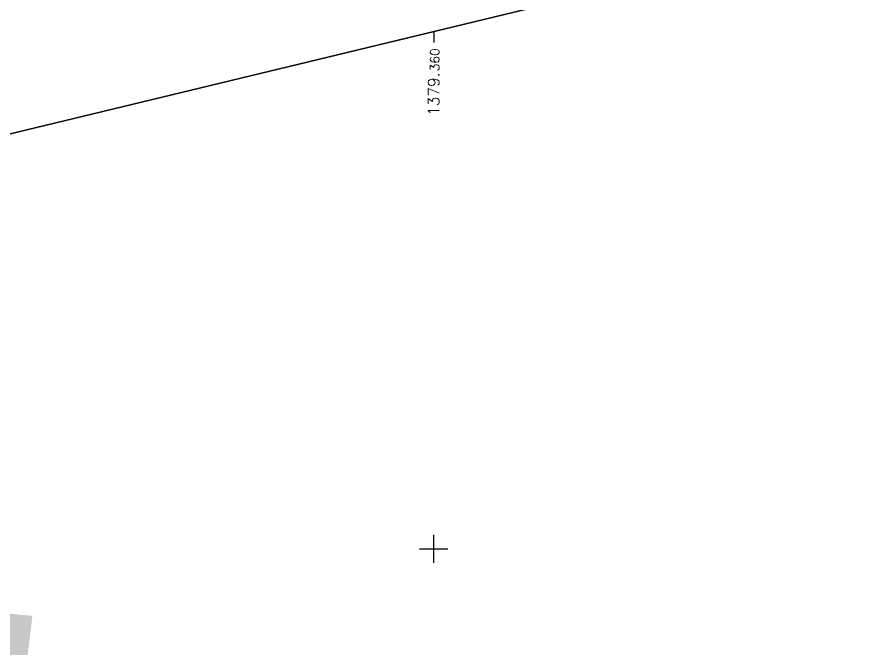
# Model space of a CAD drawing. Header units: metres. Extents: x 1379206 to 1379549, y 5225925 to 5226061.
# Drawn here: x 1379345.12 to 1379374.94, y 5225996.46 to 5226018.98 of the extents above; entities that cross this region are included whole.
import ezdxf
from ezdxf.enums import TextEntityAlignment as Align

# ---------------------------------------------------------------- set-up
doc = ezdxf.new("R2010")
doc.units = ezdxf.units.M
doc.header["$LTSCALE"] = 2
for name, color, linetype in [('BA_COMMERC', 7, 'Continuous'), ('CARTOUCHE', 7, 'Continuous'), ('Etat des Lieux', 7, 'Continuous')]:
    doc.layers.add(name, color=color, linetype=linetype)
doc.styles.get("Standard").update_dxf_attribs({"font": 'romans.shx'})

msp = doc.modelspace()

# ---------------------------------------------------------------- hatches: boundary and pattern name
at = {"layer": 'BA_COMMERC'}
msp.add_hatch(color=9, dxfattribs=at).paths.add_polyline_path([(1379326.387, 5226004.11), (1379326.101, 5226003.045), (1379325.205, 5225999.652), (1379325.835, 5225999.588), (1379327.066, 5225999.464), (1379329.367, 5225999.205), (1379329.371, 5225999.242), (1379335.777, 5225998.647), (1379335.771, 5225998.583), (1379342.016, 5225997.962), (1379345.681, 5225997.615), (1379345.38, 5225995.104), (1379345.423, 5225995.098), (1379345.036, 5225992.226), (1379344.677, 5225989.225), (1379344.658, 5225989.227), (1379344.49, 5225987.796), (1379344.366, 5225986.814), (1379345.837, 5225987.23), (1379352.618, 5225988.639), (1379370.919, 5225993.761), (1379394.965, 5226001.165), (1379399.888, 5226002.643), (1379408.119, 5226005.072), (1379407.795, 5226005.733), (1379412, 5226006.939), (1379412.658, 5226007.137), (1379412.602, 5226007.543), (1379412.498, 5226008.725), (1379412.073, 5226012.931), (1379411.697, 5226017.094), (1379414.682, 5226017.399), (1379414.89, 5226015.36), (1379415.039, 5226015.374), (1379415.092, 5226014.826), (1379415.022, 5226014.819), (1379415.183, 5226013.304), (1379415.213, 5226013.307), (1379415.274, 5226012.761), (1379415.154, 5226012.75), (1379415.325, 5226010.818), (1379415.444, 5226010.829), (1379415.5, 5226010.245), (1379415.361, 5226010.232), (1379415.502, 5226008.837), (1379415.641, 5226008.851), (1379415.694, 5226008.322), (1379415.867, 5226006.634), (1379415.91, 5226006.324), (1379415.715, 5226006.084), (1379414.908, 5226004.88), (1379414.74, 5226004.622), (1379414.463, 5226004.546), (1379412.845, 5226004.06), (1379412.067, 5226003.837), (1379412.568, 5226002.817), (1379412.596, 5226002.828), (1379412.674, 5226002.637), (1379411.671, 5226002.353), (1379408.377, 5226001.626), (1379407.751, 5226001.439), (1379406.808, 5226001.219), (1379406.201, 5226001.081), (1379406.206, 5226001.062), (1379405.447, 5226000.844), (1379405.361, 5226001.142), (1379403.626, 5226000.635), (1379403.654, 5226000.539), (1379403.464, 5226000.482), (1379400.664, 5225999.64), (1379400.484, 5225999.585), (1379400.455, 5225999.681), (1379398.724, 5225999.161), (1379398.815, 5225998.865), (1379398.061, 5225998.632), (1379398.019, 5225998.766), (1379397.022, 5225998.426), (1379394.253, 5225997.687), (1379393.388, 5225997.438), (1379393.395, 5225997.411), (1379393.183, 5225997.352), (1379392.334, 5225997.094), (1379392.047, 5225997.006), (1379392.069, 5225996.919), (1379391.08, 5225996.666), (1379387.181, 5225995.539), (1379386.401, 5225995.315), (1379382.499, 5225994.173), (1379382.076, 5225994.044), (1379381.312, 5225993.841), (1379377.887, 5225992.792), (1379377.409, 5225992.649), (1379376.553, 5225992.389), (1379375.652, 5225992.115), (1379375.562, 5225992.411), (1379372.882, 5225991.397), (1379372.782, 5225991.355), (1379372.083, 5225991.136), (1379372.129, 5225990.994), (1379371.801, 5225990.887), (1379371.351, 5225990.755), (1379367.884, 5225989.578), (1379367.617, 5225989.493), (1379367.629, 5225989.455), (1379367.219, 5225989.343), (1379362.992, 5225988.096), (1379361.915, 5225987.786), (1379361.882, 5225987.901), (1379361.544, 5225987.803), (1379360.762, 5225987.575), (1379360.438, 5225987.515), (1379360.416, 5225987.633), (1379359.585, 5225987.47), (1379358.002, 5225987.02), (1379356.279, 5225986.542), (1379356.35, 5225986.274), (1379356.122, 5225986.22), (1379356.137, 5225986.172), (1379355.635, 5225986.018), (1379354.671, 5225985.757), (1379354.413, 5225985.696), (1379354.435, 5225985.599), (1379353.78, 5225985.449), (1379353.758, 5225985.552), (1379348.531, 5225984.426), (1379347.733, 5225984.273), (1379347.725, 5225984.312), (1379347.391, 5225984.248), (1379347.311, 5225984.53), (1379346.653, 5225984.344), (1379343.115, 5225983.343), (1379342.536, 5225983.843), (1379342.504, 5225983.806), (1379342.444, 5225983.859), (1379342.476, 5225983.896), (1379341.757, 5225984.517), (1379341.725, 5225984.48), (1379341.665, 5225984.533), (1379341.697, 5225984.57), (1379341.116, 5225985.073), (1379341.195, 5225985.659), (1379341.512, 5225988.16), (1379341.858, 5225991.106), (1379341.818, 5225991.112), (1379341.829, 5225991.191), (1379341.869, 5225991.186), (1379342.049, 5225992.526), (1379342.01, 5225992.531), (1379342.02, 5225992.61), (1379342.06, 5225992.605), (1379342.337, 5225994.918), (1379341.727, 5225994.976), (1379333.056, 5225995.838), (1379332.507, 5225995.878), (1379332.513, 5225995.937), (1379332.078, 5225995.978), (1379332.071, 5225995.903), (1379330.95, 5225996.007), (1379326.748, 5225996.481), (1379325.534, 5225996.603), (1379323.414, 5225996.817), (1379322.731, 5225996.88), (1379322.522, 5225997.167), (1379321.755, 5225998.376), (1379322.05, 5225999.452), (1379323.202, 5226003.817), (1379323.49, 5226004.889)])

# ---------------------------------------------------------------- linework, layer by layer
at = {"layer": 'CARTOUCHE', "flags": 128}
msp.add_lwpolyline([(1379288.591, 5226001.221), (1379531.615, 5226059.866), (1379545.08, 5226004.068), (1379302.055, 5225945.423)], close=True, dxfattribs=at)
at = {"layer": 'Etat des Lieux'}
for p, q in [((1379360, 5226018.453), (1379360, 5226018.053)), ((1379360, 5225999.5), (1379360, 5226000.5)), ((1379359.5, 5226000), (1379360.5, 5226000))]:
    msp.add_line(p, q, dxfattribs=at)
at = {"layer": 'Etat des Lieux', "flags": 128}
msp.add_lwpolyline([(1379302.055, 5225945.423), (1379545.08, 5226004.068), (1379531.615, 5226059.866), (1379288.591, 5226001.221)], close=True, dxfattribs=at)

# ---------------------------------------------------------------- texts
at = {"layer": 'Etat des Lieux'}
for s, height, p in [('360', 0.32, (1379360.2, 5226017.853)), ('1379.', 0.4, (1379360.2, 5226016.985))]:
    msp.add_text(s, height=height, rotation=90, dxfattribs=at).set_placement(p, align=Align.RIGHT)

doc.saveas('drawing.dxf')
